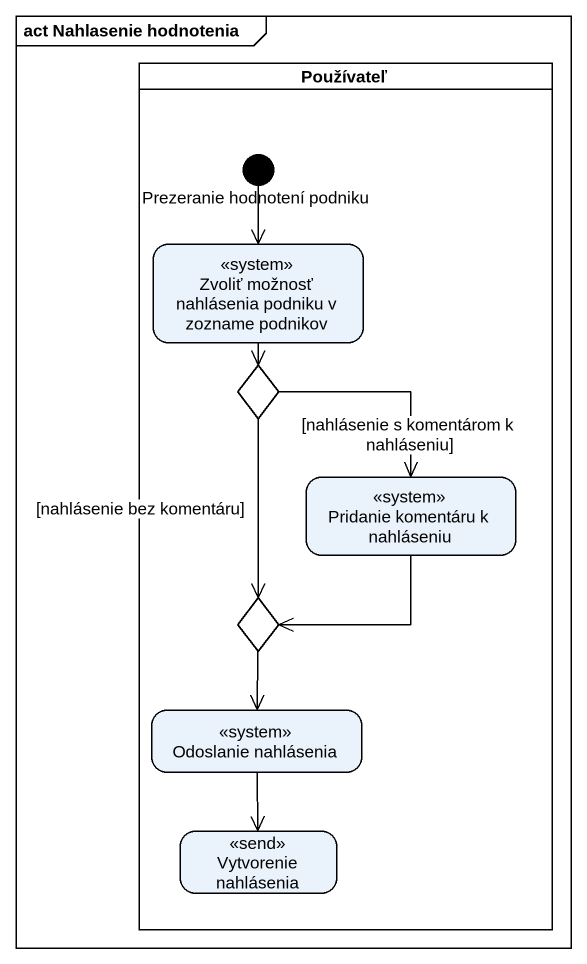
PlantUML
@startuml
mainframe act Nahlasenie hodnotenia
hide empty description
state Používateľ <<partition>> {
  state "Prezeranie hodnotení podniku" as Prezeranie_hodnotení_podniku <<start>>
  state "Zvoliť možnosť nahlásenia podniku v zozname podnikov" as Zvoliť_možnosť_nahlásenia <<system>>
  state choice1 <<choice>>
  state "Pridanie komentáru k nahláseniu" as Pridanie_komentáru_k <<system>>
  state choice2 <<choice>>
  state "Odoslanie nahlásenia" as Odoslanie_nahlásenia <<system>>
  state "Vytvorenie nahlásenia" as Vytvorenie_nahlásenia <<send>>
}
Prezeranie_hodnotení_podniku --> Zvoliť_možnosť_nahlásenia
Zvoliť_možnosť_nahlásenia --> choice1
choice1 --> Pridanie_komentáru_k : [nahlásenie s komentárom k nahláseniu]
choice1 --> choice2 : [nahlásenie bez komentáru]
Pridanie_komentáru_k --> choice2
choice2 --> Odoslanie_nahlásenia
Odoslanie_nahlásenia --> Vytvorenie_nahlásenia
@enduml
